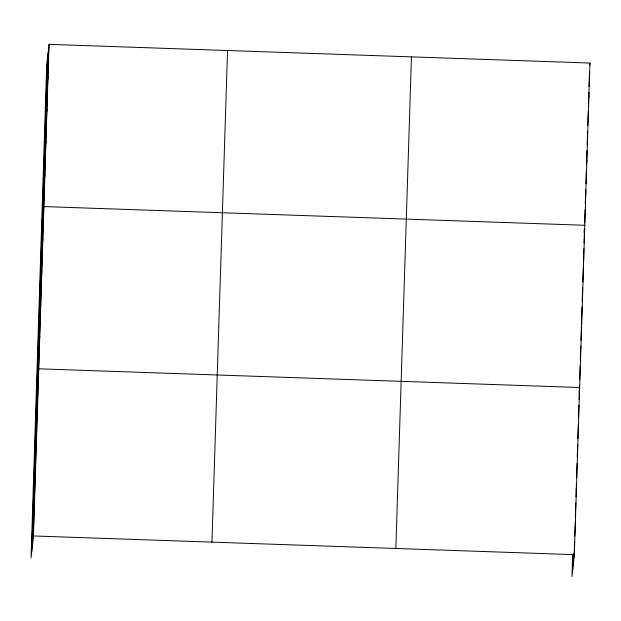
<?xml version="1.0" encoding="UTF-8"?>
<svg xmlns="http://www.w3.org/2000/svg" width="621" height="621" viewBox="0 0 621 621"><rect width="100%" height="100%" fill="white"/><g stroke="black" fill="none" stroke-linecap="round" stroke-linejoin="round"><path stroke-width="0.93" d="M31.749 551.502L47.359 59.895M32.471 544.85L48.081 53.243M33.177 538.399L48.78 46.792M49.043 44.347L46.66 66.346L31.05 557.953L33.441 535.954L49.043 44.347L589.95 63.047L574.34 554.654L571.957 576.653L572.647 554.685M211.94 542.125L227.542 50.518M395.849 548.483L411.451 56.876M572.655 570.202L573.167 553.963M573.377 563.55L573.68 554.002M574.076 557.099L574.565 541.822M574.743 536.086L575.403 521.229M575.349 516.99L575.807 502.661M575.985 496.932L576.412 483.557M576.591 477.828L577.049 463.499M577.654 444.395L577.258 456.815L577.53 454.37M577.841 438.667L578.291 424.337M578.477 418.608L578.896 405.241M579.082 399.505L579.533 385.183M579.719 379.462L580.138 366.095M580.325 360.374L580.775 346.06M580.961 340.331L581.38 326.972M581.567 321.243L582.017 306.929M582.203 301.208L582.622 287.849M582.808 282.12L583.259 267.806M583.445 262.078L583.864 248.718M584.05 242.997L584.501 228.683M584.687 222.955L585.106 209.595M585.293 203.867L585.743 189.552M585.929 183.832L586.348 170.464M586.534 164.744L586.985 150.429M587.171 144.701L587.59 131.341M587.777 125.613L588.227 111.299M588.413 105.578L588.832 92.218M589.019 86.49L589.469 72.176M47.747 79.24L48.019 76.794M46.722 111.687L46.986 109.242M45.69 144.134L45.954 141.689M44.658 176.581L44.929 174.128M41.506 228.575L43.897 206.576L584.803 225.276M42.601 241.468L42.865 239.023M41.568 273.915L41.84 271.47M40.544 306.363L40.807 303.917M39.511 338.81L39.775 336.365M36.36 390.803L38.743 368.812L579.649 387.512L579.082 392.72M37.415 404.682L37.687 402.237M36.36 438.115L36.623 435.67M35.296 471.541L35.56 469.096M34.233 504.974L34.504 502.529M589.686 65.492L589.95 63.047M588.654 97.939L588.918 95.494M586.597 162.834L586.861 160.389M585.564 195.281L585.828 192.836M584.035 232.332L584.431 228.644M583.507 260.168L583.771 257.723M582.475 292.615L582.739 290.17M581.535 324.247L581.706 322.617M580.41 357.51L580.682 355.065M576.203 490.241L576.467 487.796M33.441 535.954L574.34 554.654"/></g></svg>
